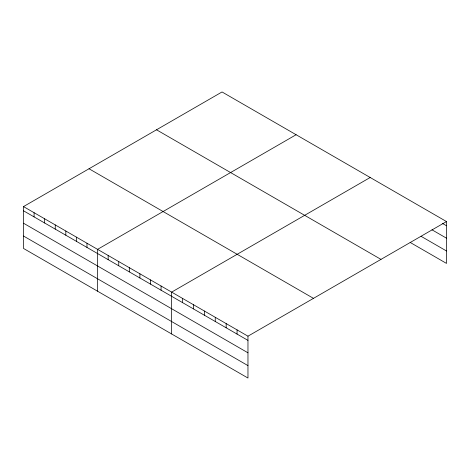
<?xml version="1.0" encoding="UTF-8"?>
<svg xmlns="http://www.w3.org/2000/svg" width="470" height="470" viewBox="0 0 470 470"><rect width="100%" height="100%" fill="white"/><g stroke="black" fill="none" stroke-linecap="round" stroke-linejoin="round"><path stroke-width="0.7" d="M23.5 206.589L247.966 336.179L247.966 378.039L23.5 248.442L23.5 206.589L222.034 91.961L446.5 221.558L446.5 263.412L410.157 242.432M296.106 134.731L97.572 249.353L97.572 291.206M370.184 177.496L171.65 292.117L171.65 333.976M247.966 336.179L446.5 221.558M442.258 223.315L446.5 225.759M431.965 229.795L446.5 238.184M421.061 236.298L446.5 250.986M156.516 129.791L380.982 259.387M89.018 168.759L313.484 298.356M23.5 210.789L247.966 340.38M23.5 223.215L247.966 352.805M23.5 236.016L247.966 365.613M237.062 329.887L237.062 334.088M226.164 323.589L226.164 327.796M215.26 317.297L215.26 321.498M204.356 311.005L204.356 315.206M193.452 304.707L193.452 308.907M182.554 298.415L182.554 302.615M161.069 286.007L161.069 290.213M150.482 279.897L150.482 284.103M139.901 273.793L139.901 277.993M129.321 267.683L129.321 271.883M118.74 261.573L118.74 265.773M108.159 255.463L108.159 259.663M86.991 243.243L86.991 247.443M76.41 237.133L76.41 241.333M65.829 231.023L65.829 235.223M55.249 224.913L55.249 229.113M44.662 218.803L44.662 223.003M34.081 212.693L34.081 216.899"/></g></svg>
